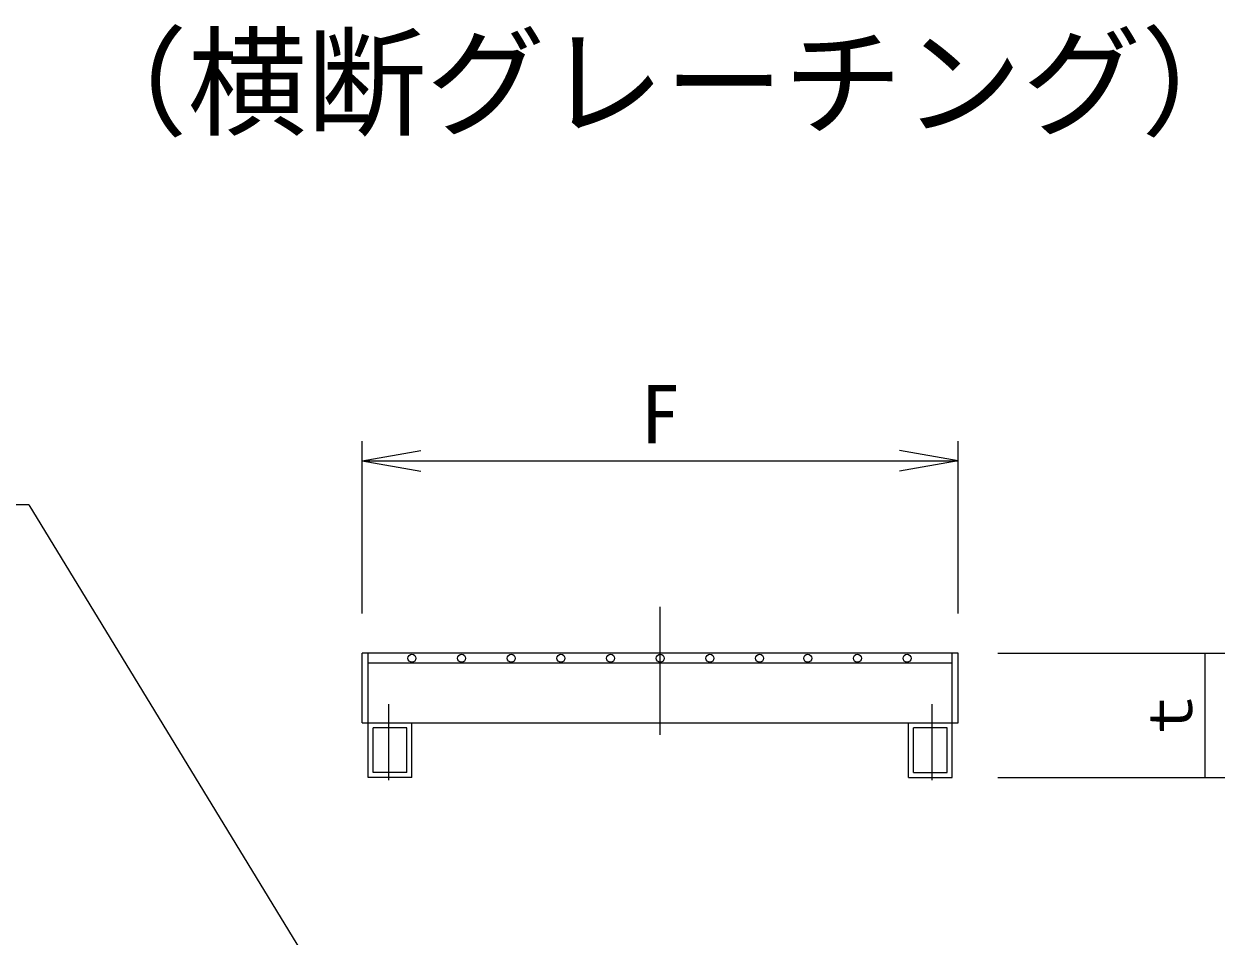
# Model space of a CAD drawing. Units: millimetres, scale not verified. Extents: x -9827 to 17627, y 1244 to 12720.
# Drawn here: x 5785 to 6994, y 5785 to 6703 of the extents above; entities that cross this region are included whole.
import ezdxf
from ezdxf.enums import TextEntityAlignment as Align

# ---------------------------------------------------------------- set-up
doc = ezdxf.new("R2010")
doc.units = ezdxf.units.MM
doc.header["$LTSCALE"] = 20
doc.layers.add('Layer1', color=4, linetype='Continuous', lineweight=18)
doc.styles.add('ＭＳ ゴシック-5.0-0.0', font='')
doc.styles.get('ＭＳ ゴシック-5.0-0.0').set_extended_font_data('ＭＳ ゴシック-5.0-0.0')

msp = doc.modelspace()

# ---------------------------------------------------------------- linework, layer by layer
at = {"layer": 'Layer1'}
for p, q in [((6125.23, 6110.27), (6125.23, 6283.83)), ((6725.23, 6110.27), (6725.23, 6283.83)), ((6125.23, 6263.83), (6184.31, 6274.25)), ((6125.23, 6263.83), (6725.23, 6263.83)), ((6125.23, 6263.83), (6184.31, 6253.41)), ((6725.23, 6263.83), (6666.14, 6274.25)), ((6725.23, 6263.83), (6666.14, 6253.41)), ((5789.54, 6219.71), (5134.47, 6219.71)), ((5789.54, 6219.71), (6100.91, 5709.65)), ((6425.23, 5988.37), (6425.23, 6117.14)), ((6725.23, 6070.27), (6125.23, 6070.27)), ((6125.23, 6000.27), (6125.23, 6070.27)), ((6131.23, 5945.27), (6131.23, 6070.27)), ((6719.23, 5945.27), (6719.23, 6070.27)), ((6725.23, 6000.27), (6725.23, 6070.27)), ((6765.23, 6070.27), (6993.74, 6070.27)), ((6973.74, 5945.27), (6973.74, 6070.27)), ((6719.23, 6060.27), (6131.23, 6060.27)), ((6151.73, 6019.14), (6151.73, 5942.5)), ((6698.73, 6019.14), (6698.73, 5942.5)), ((6125.23, 6000.27), (6725.23, 6000.27)), ((6175.23, 5945.27), (6175.23, 6000.27)), ((6675.23, 5945.27), (6675.23, 6000.27)), ((6170.23, 5995.27), (6136.23, 5995.27)), ((6136.23, 5950.27), (6136.23, 5995.27)), ((6170.23, 5950.27), (6170.23, 5995.27)), ((6714.23, 5995.27), (6680.23, 5995.27)), ((6680.23, 5950.27), (6680.23, 5995.27)), ((6714.23, 5950.27), (6714.23, 5995.27)), ((6170.23, 5950.27), (6136.23, 5950.27)), ((6680.23, 5950.27), (6714.23, 5950.27)), ((6175.23, 5945.27), (6131.23, 5945.27)), ((6675.23, 5945.27), (6719.23, 5945.27)), ((6765.23, 5945.27), (6993.74, 5945.27))]:
    msp.add_line(p, q, dxfattribs=at)
for centre in [(6175.23, 6065.27), (6225.23, 6065.27), (6275.23, 6065.27), (6325.23, 6065.27), (6375.23, 6065.27), (6425.23, 6065.27), (6475.23, 6065.27), (6525.23, 6065.27), (6573.73, 6065.27), (6623.73, 6065.27), (6673.73, 6065.27)]:
    msp.add_circle(centre, 4, dxfattribs=at)

# ---------------------------------------------------------------- texts
at = {"layer": 'Layer1', "color": 7, "style": 'ＭＳ ゴシック-5.0-0.0'}
msp.add_text('（横断グレーチング）', height=87.98, dxfattribs=at).set_placement((6429.45, 6688.6), align=Align.TOP_CENTER)
msp.add_text('F', height=58.65, dxfattribs=at).set_placement((6425.23, 6263.83), align=Align.BOTTOM_CENTER)
msp.add_text('ｔ', height=43.99, rotation=90, dxfattribs=at).set_placement((6973.74, 6007.49), align=Align.BOTTOM_CENTER)

doc.saveas('drawing.dxf')
